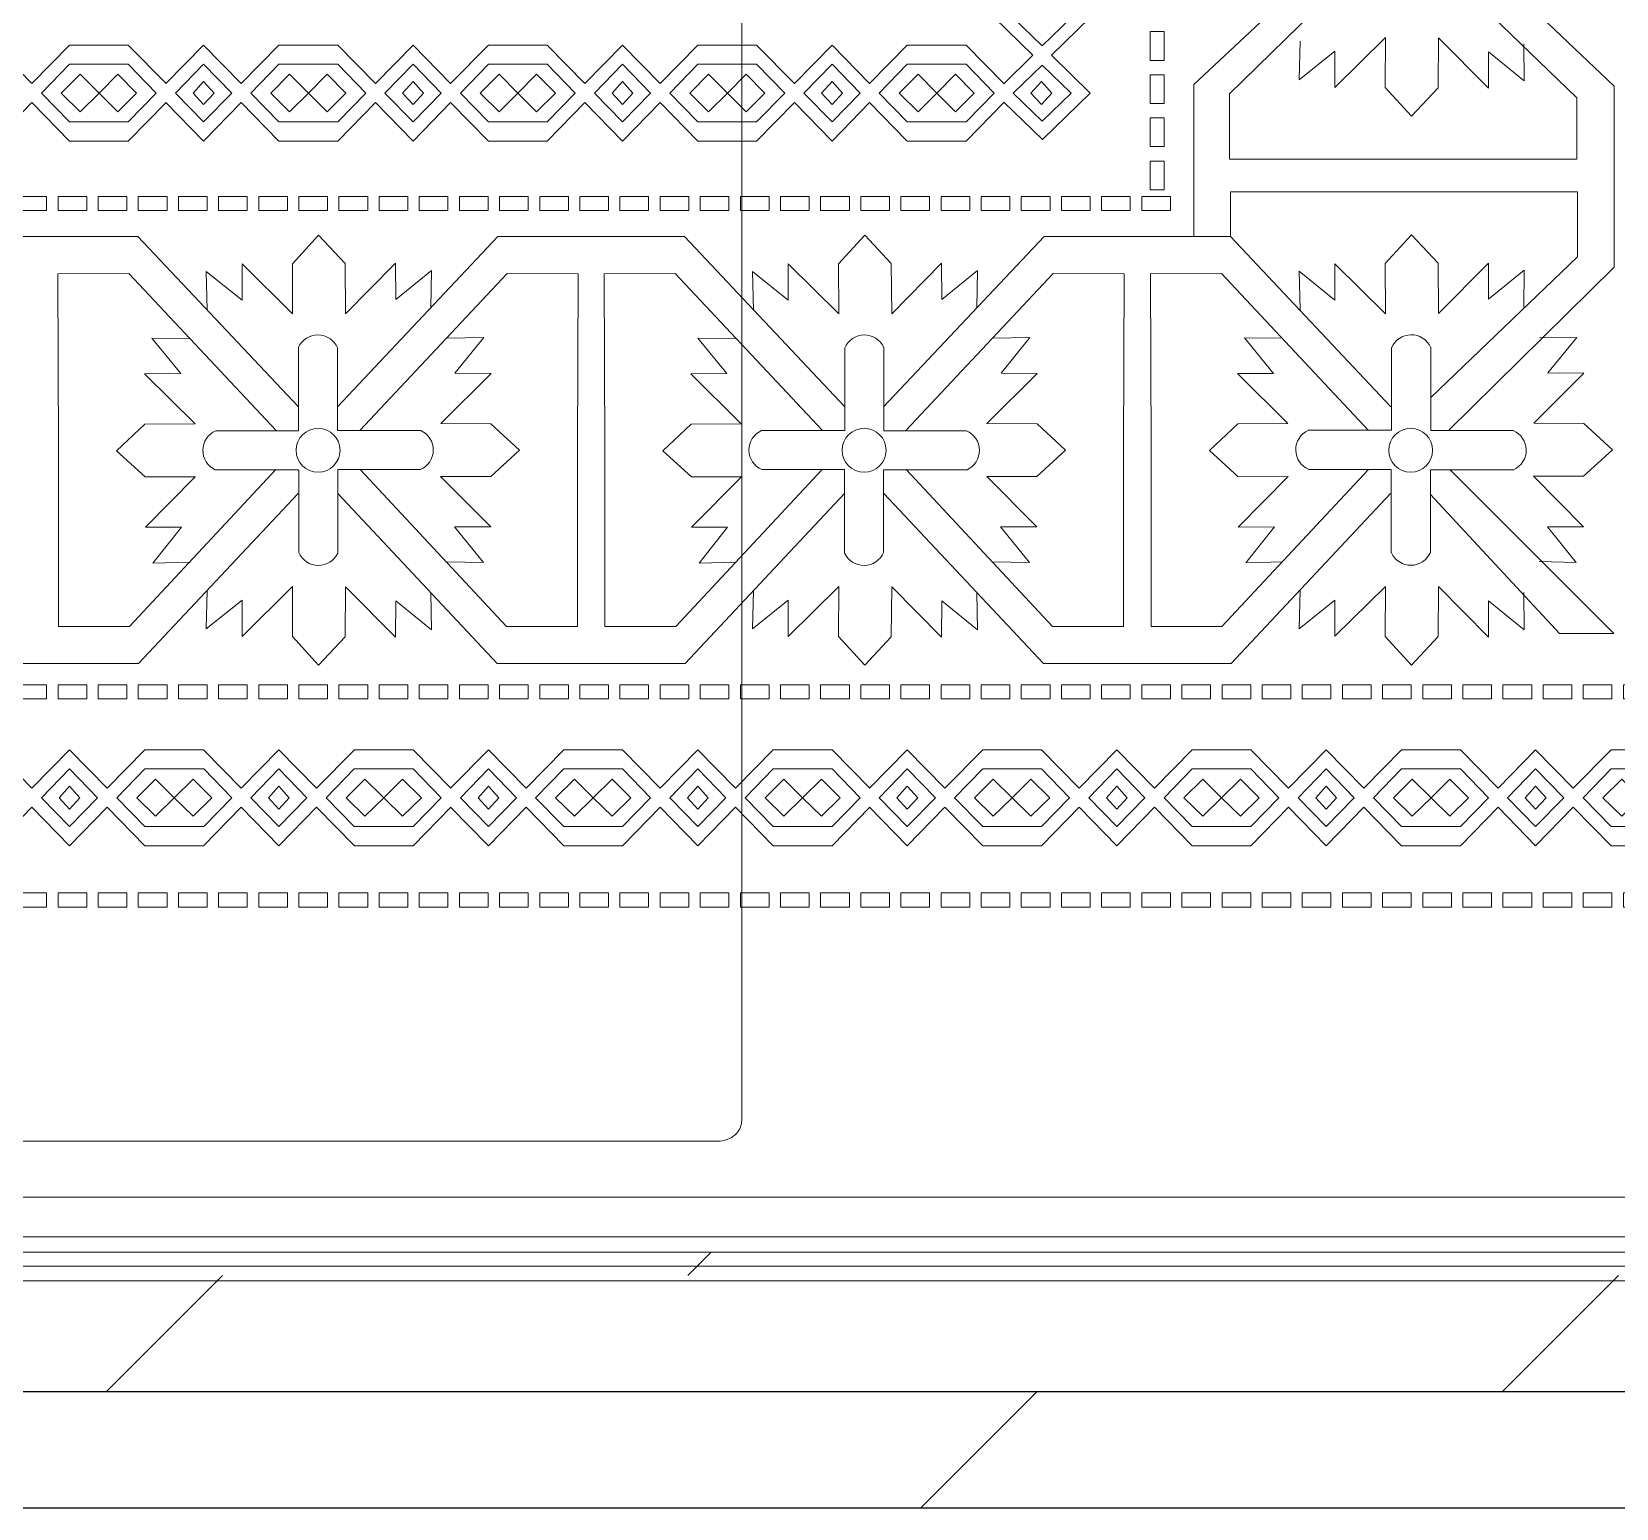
# Model space of a CAD drawing. Header units: inches. Extents: x -813 to 82, y -70 to 268.
# Drawn here: x -62.97 to -28.92, y 25.54 to 57.26 of the extents above; entities that cross this region are included whole.
import ezdxf

# ---------------------------------------------------------------- set-up
doc = ezdxf.new("R2010")
doc.units = ezdxf.units.IN
doc.header["$MEASUREMENT"] = 0
for name, color, linetype, lineweight, true_color in [('Blue', 7, 'Continuous', 0, 0x1081b2), ('Brown', 7, 'Continuous', 0, 0x653e10), ('Cream', 7, 'Continuous', 0, 0xbdbc8f), ('Golden', 7, 'Continuous', 0, 0xefe861), ('Lines', 1, 'Continuous', 5, 0xff0000), ('Orange', 7, 'Continuous', 0, 0xffad5c), ('Sky Blue', 7, 'Continuous', 0, 0x7dc1de)]:
    doc.layers.add(name, color=color, linetype=linetype, lineweight=lineweight, true_color=true_color)
doc.layers.add('Furniture', color=4, linetype='Continuous', lineweight=0)
doc.layers.add('Hatch 01_UC', color=7, linetype='Continuous')
doc.layers.add('Rugs', color=201, linetype='Continuous')

# ---------------------------------------------------------------- blocks, each defined once
blk = doc.blocks.new('*U140')
at = {"layer": 'Sky Blue'}
blk.add_lwpolyline([(19.5, 4.8), (19.5, -4.8), (0, -4.8), (0, 4.8), (19.5, 4.8)], dxfattribs=at)
blk = doc.blocks.new('*U141')
at = {"layer": 'Golden', "color": 0, "linetype": 'ByBlock', "lineweight": -2, "transparency": 16777216, "rotation": 90}
for p in [(54814450658.27963, 30362875197.20167), (54814450658.27963, 30362875169.94481), (54814450658.27963, 30362875142.68794), (54814450658.27963, 30362875115.43108), (54814450658.27963, 30362875088.17421), (54814450658.27963, 30362875060.91735), (54814450658.27963, 30362875033.66049), (54814450658.27963, 30362875006.40363), (54814450658.27963, 30362874979.14676), (54814450658.27963, 30362874951.8899), (54814450658.27963, 30362874924.63304), (54814450658.27963, 30362874897.37617), (54814450658.27963, 30362874870.11931), (54814450658.27963, 30362874842.86245), (54814450658.27963, 30362874815.60558), (54814450658.27963, 30362874788.34872), (54814450658.27963, 30362874761.09186), (54814450658.27963, 30362874733.835), (54814450658.27963, 30362874706.57813), (54814450658.27963, 30362874679.32127), (54814450658.27963, 30362874652.0644), (54814450658.27963, 30362874624.80754), (54814450658.27963, 30362874597.55068), (54814450658.27963, 30362874570.29382), (54814450658.27963, 30362874543.03695), (54814450658.27963, 30362874515.78009), (54814450658.27963, 30362874488.52323), (54814450658.27963, 30362874461.26636), (54814450658.27963, 30362874434.0095), (54814450658.27963, 30362874406.75264), (54814450658.27963, 30362874379.49577), (54814450658.27963, 30362874352.23891), (54814450658.27963, 30362874324.98205), (54814450658.27963, 30362874297.72519), (54814450658.27963, 30362874270.46832), (54814450658.27963, 30362874243.21146), (54814450658.27963, 30362874215.95459), (54814450658.27963, 30362874188.69773), (54814450658.27963, 30362874161.44087)]:
    blk.add_blockref('*U140', p, dxfattribs=at)
blk = doc.blocks.new('*U183')
at = {"layer": 'Sky Blue'}
blk.add_lwpolyline([(0, 4.8), (0, -4.8), (19.5, -4.8), (19.5, 4.8), (0, 4.8)], dxfattribs=at)
blk = doc.blocks.new('*U184')
at = {"layer": 'Golden', "color": 0, "linetype": 'ByBlock', "lineweight": -2, "transparency": 16777216}
for p in [(54814450667.61327, 30362875207.6689), (54814450696.89957, 30362875207.6689), (54814450726.18586, 30362875207.6689), (54814450755.47215, 30362875207.6689), (54814450784.75845, 30362875207.6689), (54814450814.04474, 30362875207.6689), (54814450843.33103, 30362875207.6689), (54814450872.61732, 30362875207.6689), (54814450901.90362, 30362875207.6689), (54814450931.18991, 30362875207.6689), (54814450960.4762, 30362875207.6689), (54814450989.7625, 30362875207.6689), (54814451019.04879, 30362875207.6689), (54814451048.33508, 30362875207.6689), (54814451077.62138, 30362875207.6689), (54814451106.90767, 30362875207.6689), (54814451136.19396, 30362875207.6689), (54814451165.48026, 30362875207.6689), (54814451194.76655, 30362875207.6689), (54814451224.05284, 30362875207.6689), (54814451253.33913, 30362875207.6689)]:
    blk.add_blockref('*U183', p, dxfattribs=at)
blk = doc.blocks.new('*U134')
at = {"layer": 'Sky Blue'}
blk.add_lwpolyline([(19.5, 4.8), (19.5, -4.8), (0, -4.8), (0, 4.8), (19.5, 4.8)], dxfattribs=at)
blk = doc.blocks.new('*U135')
at = {"layer": 'Golden', "color": 0, "linetype": 'ByBlock', "lineweight": -2, "transparency": 16777216, "rotation": 90}
for p in [(54814450326.7437, 30362875524.28402), (54814450326.7437, 30362875497.02716), (54814450326.7437, 30362875469.7703), (54814450326.7437, 30362875442.51344), (54814450326.7437, 30362875415.25657), (54814450326.7437, 30362875387.99971), (54814450326.7437, 30362875360.74285), (54814450326.7437, 30362875333.48598), (54814450326.7437, 30362875306.22912), (54814450326.7437, 30362875278.97226), (54814450326.7437, 30362875251.71539), (54814450326.7437, 30362875224.45853), (54814450326.7437, 30362875197.20167), (54814450326.7437, 30362875169.94481), (54814450326.7437, 30362875142.68794), (54814450326.7437, 30362875115.43108), (54814450326.7437, 30362875088.17421), (54814450326.7437, 30362875060.91735), (54814450326.7437, 30362875033.66049), (54814450326.7437, 30362875006.40363), (54814450326.7437, 30362874979.14676), (54814450326.7437, 30362874951.8899), (54814450326.7437, 30362874924.63304), (54814450326.7437, 30362874897.37617), (54814450326.7437, 30362874870.11931), (54814450326.7437, 30362874842.86245), (54814450326.7437, 30362874815.60558), (54814450326.7437, 30362874788.34872), (54814450326.7437, 30362874761.09186), (54814450326.7437, 30362874733.835), (54814450326.7437, 30362874706.57813), (54814450326.7437, 30362874679.32127), (54814450326.7437, 30362874652.0644), (54814450326.7437, 30362874624.80754), (54814450326.7437, 30362874597.55068), (54814450326.7437, 30362874570.29382), (54814450326.7437, 30362874543.03695), (54814450326.7437, 30362874515.78009), (54814450326.7437, 30362874488.52323), (54814450326.7437, 30362874461.26636), (54814450326.7437, 30362874434.0095), (54814450326.7437, 30362874406.75264), (54814450326.7437, 30362874379.49577), (54814450326.7437, 30362874352.23891), (54814450326.7437, 30362874324.98205), (54814450326.7437, 30362874297.72519), (54814450326.7437, 30362874270.46832), (54814450326.7437, 30362874243.21146), (54814450326.7437, 30362874215.95459), (54814450326.7437, 30362874188.69773), (54814450326.7437, 30362874161.44087)]:
    blk.add_blockref('*U134', p, dxfattribs=at)
blk = doc.blocks.new('*U144')
at = {"layer": 'Sky Blue'}
blk.add_lwpolyline([(19.5, 4.8), (19.5, -4.8), (0, -4.8), (0, 4.8), (19.5, 4.8)], dxfattribs=at)
blk = doc.blocks.new('*U145')
at = {"layer": 'Golden', "color": 0, "linetype": 'ByBlock', "lineweight": -2, "transparency": 16777216, "rotation": 90}
for p in [(54814450185.48431, 30362875660.56834), (54814450185.48431, 30362875633.31148), (54814450185.48431, 30362875606.05462), (54814450185.48431, 30362875578.79775), (54814450185.48431, 30362875551.54089), (54814450185.48431, 30362875524.28402), (54814450185.48431, 30362875497.02716), (54814450185.48431, 30362875469.7703), (54814450185.48431, 30362875442.51344), (54814450185.48431, 30362875415.25657), (54814450185.48431, 30362875387.99971), (54814450185.48431, 30362875360.74285), (54814450185.48431, 30362875333.48598), (54814450185.48431, 30362875306.22912), (54814450185.48431, 30362875278.97226), (54814450185.48431, 30362875251.71539), (54814450185.48431, 30362875224.45853), (54814450185.48431, 30362875197.20167), (54814450185.48431, 30362875169.94481), (54814450185.48431, 30362875142.68794), (54814450185.48431, 30362875115.43108), (54814450185.48431, 30362875088.17421), (54814450185.48431, 30362875060.91735), (54814450185.48431, 30362875033.66049), (54814450185.48431, 30362875006.40363), (54814450185.48431, 30362874979.14676), (54814450185.48431, 30362874951.8899), (54814450185.48431, 30362874924.63304), (54814450185.48431, 30362874897.37617), (54814450185.48431, 30362874870.11931), (54814450185.48431, 30362874842.86245), (54814450185.48431, 30362874815.60558), (54814450185.48431, 30362874788.34872), (54814450185.48431, 30362874761.09186), (54814450185.48431, 30362874733.835), (54814450185.48431, 30362874706.57813), (54814450185.48431, 30362874679.32127), (54814450185.48431, 30362874652.0644), (54814450185.48431, 30362874624.80754), (54814450185.48431, 30362874597.55068), (54814450185.48431, 30362874570.29382), (54814450185.48431, 30362874543.03695), (54814450185.48431, 30362874515.78009), (54814450185.48431, 30362874488.52323), (54814450185.48431, 30362874461.26636), (54814450185.48431, 30362874434.0095), (54814450185.48431, 30362874406.75264), (54814450185.48431, 30362874379.49577), (54814450185.48431, 30362874352.23891), (54814450185.48431, 30362874324.98205), (54814450185.48431, 30362874297.72519), (54814450185.48431, 30362874270.46832), (54814450185.48431, 30362874243.21146), (54814450185.48431, 30362874215.95459), (54814450185.48431, 30362874188.69773), (54814450185.48431, 30362874161.44087)]:
    blk.add_blockref('*U144', p, dxfattribs=at)
blk = doc.blocks.new('Carpet 3')
at = {"layer": 'Blue'}
for points in [[(-799.3, 1391.2), (-799.3, 1334.5), (-855.4, 1334.5)], [(-772.7, 1390.8), (-772.7, 1334.7), (-716, 1334.7)], [(-855.7, 1307.9), (-799, 1307.9), (-799, 1251.8)], [(-772.5, 1251.5), (-772.5, 1308.1), (-716.4, 1308.1)], [(-799, 1019.9), (-799, 963.9)], [(-772.5, 1020.3), (-772.5, 963.6)], [(-855.7, 963.9), (-799, 963.9)], [(-716.4, 963.6), (-772.5, 963.6)], [(-855.4, 937.3), (-799.3, 937.3)], [(-799.3, 880.6), (-799.3, 937.3)], [(-772.7, 881), (-772.7, 937.1)], [(-716, 937.1), (-772.7, 937.1)], [(-798.9, 648.6), (-798.9, 592.5)], [(-772.3, 649), (-772.3, 592.3)], [(-855.6, 592.5), (-798.9, 592.5)], [(-716.2, 592.3), (-772.3, 592.3)], [(-855.2, 566), (-799.1, 566)], [(-799.1, 509.3), (-799.1, 566)], [(-772.6, 509.7), (-772.6, 565.7)], [(-715.9, 565.7), (-772.6, 565.7)]]:
    blk.add_lwpolyline(points, dxfattribs=at)
for centre, start, end in [((-786, 1385.1), 23.2585, 155.2859), ((-849.6, 1321.1), 113.2584, 245.2859), ((-722.1, 1321.5), 293.2584, 65.2859), ((-785.7, 1257.6), 203.2585, 335.2859), ((-785.7, 1014.2), 24.7141, 156.7415), ((-849.6, 950.6), 114.7141, 246.7416), ((-722.1, 950.3), 294.7141, 66.7416), ((-786, 886.7), 204.7141, 336.7415), ((-785.6, 642.9), 24.7141, 156.7415), ((-849.5, 579.3), 114.7141, 246.7416), ((-722, 579), 294.7141, 66.7416), ((-785.9, 515.4), 204.7141, 336.7415)]:
    blk.add_arc(centre, 14.5, start, end, dxfattribs=at)
at = {"layer": 'Brown'}
for p, q in [((-1339.7, 11.8), (-1339.7, 3589.3)), ((-1330.3, 21.3), (-1330.3, 3577.2)), ((-1319.8, 30.4), (-1319.8, 3570.2)), ((-1293, 54.2), (-1293, 3544.2))]:
    blk.add_line(p, q, dxfattribs=at)
for points in [[(-1021.8, 1483.1), (-1029.6, 1490.2), (-1021.8, 1497.2), (-1014, 1490.2)], [(-530.7, 1457.4), (-543.4, 1470.1), (-530.7, 1482.9), (-543.4, 1495.7), (-556.1, 1482.9), (-543.4, 1470.1), (-556.1, 1457.4), (-543.4, 1444.6)], [(-1009.1, 1406.2), (-1021.8, 1419), (-1009.1, 1431.7), (-1021.8, 1444.5), (-1034.4, 1431.7), (-1021.8, 1419), (-1034.4, 1406.2), (-1021.8, 1393.5)], [(-543.4, 1392), (-551.2, 1399.1), (-543.4, 1406.1), (-535.6, 1399.1)], [(-1021.8, 1340.9), (-1029.6, 1347.9), (-1021.8, 1355), (-1014, 1347.9)], [(-530.7, 1315.1), (-543.4, 1327.9), (-530.7, 1340.7), (-543.4, 1353.4), (-556.1, 1340.7), (-543.4, 1327.9), (-556.1, 1315.1), (-543.4, 1302.4)], [(-1009.1, 1264), (-1021.8, 1276.7), (-1009.1, 1289.5), (-1021.8, 1302.3), (-1034.4, 1289.5), (-1021.8, 1276.7), (-1034.4, 1264), (-1021.8, 1251.2)], [(-543.4, 1249.8), (-551.2, 1256.8), (-543.4, 1263.9), (-535.6, 1256.8)], [(-1021.8, 1198.6), (-1029.6, 1205.7), (-1021.8, 1212.7), (-1014, 1205.7)], [(-530.7, 1172.9), (-543.4, 1185.7), (-530.7, 1198.4), (-543.4, 1211.2), (-556.1, 1198.4), (-543.4, 1185.7), (-556.1, 1172.9), (-543.4, 1160.1)], [(-1009.1, 1121.7), (-1021.8, 1134.5), (-1009.1, 1147.3), (-1021.8, 1160), (-1034.4, 1147.3), (-1021.8, 1134.5), (-1034.4, 1121.7), (-1021.8, 1109)], [(-543.4, 1107.5), (-551.2, 1114.6), (-543.4, 1121.6), (-535.6, 1114.6)], [(-1021.8, 1056.4), (-1029.6, 1063.4), (-1021.8, 1070.5), (-1014, 1063.4)], [(-530.7, 1030.7), (-543.4, 1043.4), (-530.7, 1056.2), (-543.4, 1068.9), (-556.1, 1056.2), (-543.4, 1043.4), (-556.1, 1030.7), (-543.4, 1017.9)], [(-1009.1, 979.5), (-1021.8, 992.3), (-1009.1, 1005), (-1021.8, 1017.8), (-1034.4, 1005), (-1021.8, 992.3), (-1034.4, 979.5), (-1021.8, 966.7)], [(-543.4, 965.3), (-551.2, 972.3), (-543.4, 979.4), (-535.6, 972.3)], [(-1021.8, 914.1), (-1029.6, 921.2), (-1021.8, 928.2), (-1014, 921.2)], [(-530.7, 888.4), (-543.4, 901.2), (-530.7, 913.9), (-543.4, 926.7), (-556.1, 913.9), (-543.4, 901.2), (-556.1, 888.4), (-543.4, 875.7)], [(-1009.1, 837.2), (-1021.8, 850), (-1009.1, 862.8), (-1021.8, 875.5), (-1034.4, 862.8), (-1021.8, 850), (-1034.4, 837.2), (-1021.8, 824.5)], [(-543.4, 823.1), (-551.2, 830.1), (-543.4, 837.2), (-535.6, 830.1)], [(-1021.8, 771.9), (-1029.6, 778.9), (-1021.8, 786), (-1014, 778.9)], [(-1009.1, 695), (-1021.8, 707.8), (-1009.1, 720.5), (-1021.8, 733.3), (-1034.4, 720.5), (-1021.8, 707.8), (-1034.4, 695), (-1021.8, 682.2)], [(-1021.8, 629.7), (-1029.6, 636.7), (-1021.8, 643.7), (-1014, 636.7)], [(-1009.1, 552.8), (-1021.8, 565.5), (-1009.1, 578.3), (-1021.8, 591), (-1034.4, 578.3), (-1021.8, 565.5), (-1034.4, 552.8), (-1021.8, 540)], [(-1021.8, 487.4), (-1029.6, 494.5), (-1021.8, 501.5), (-1014, 494.5)], [(-1009.1, 410.5), (-1021.8, 423.3), (-1009.1, 436), (-1021.8, 448.8), (-1034.4, 436), (-1021.8, 423.3), (-1034.4, 410.5), (-1021.8, 397.8)]]:
    blk.add_lwpolyline(points, close=True, dxfattribs=at)
at = {"layer": 'Cream'}
for points in [[(-1002.2, 1490.2), (-1021.8, 1509.2), (-1041.4, 1490.2), (-1021.8, 1471.1)], [(-523.8, 1450.2), (-523.8, 1490.2), (-543.4, 1509.2), (-563, 1490.2), (-563, 1450.2), (-543.4, 1431.2)], [(-1002.2, 1399), (-1002.2, 1439), (-1021.8, 1458), (-1041.4, 1439), (-1041.4, 1399), (-1021.8, 1380)], [(-523.8, 1399.1), (-543.4, 1418.1), (-563, 1399.1), (-543.4, 1380)], [(-1002.2, 1347.9), (-1021.8, 1366.9), (-1041.4, 1347.9), (-1021.8, 1328.9)], [(-523.8, 1308), (-523.8, 1347.9), (-543.4, 1367), (-563, 1347.9), (-563, 1308), (-543.4, 1288.9)], [(-1002.2, 1256.8), (-1002.2, 1296.8), (-1021.8, 1315.8), (-1041.4, 1296.8), (-1041.4, 1256.8), (-1021.8, 1237.8)], [(-523.8, 1256.8), (-543.4, 1275.9), (-563, 1256.8), (-543.4, 1237.8)], [(-1002.2, 1205.7), (-1021.8, 1224.7), (-1041.4, 1205.7), (-1021.8, 1186.6)], [(-523.8, 1165.7), (-523.8, 1205.7), (-543.4, 1224.7), (-563, 1205.7), (-563, 1165.7), (-543.4, 1146.7)], [(-1002.2, 1114.6), (-1002.2, 1154.5), (-1021.8, 1173.6), (-1041.4, 1154.5), (-1041.4, 1114.6), (-1021.8, 1095.5)], [(-523.8, 1114.6), (-543.4, 1133.6), (-563, 1114.6), (-543.4, 1095.6)], [(-1002.2, 1063.4), (-1021.8, 1082.5), (-1041.4, 1063.4), (-1021.8, 1044.4)], [(-523.8, 1023.5), (-523.8, 1063.4), (-543.4, 1082.5), (-563, 1063.4), (-563, 1023.5), (-543.4, 1004.4)], [(-1002.2, 972.3), (-1002.2, 1012.3), (-1021.8, 1031.3), (-1041.4, 1012.3), (-1041.4, 972.3), (-1021.8, 953.3)], [(-523.8, 972.3), (-543.4, 991.4), (-563, 972.3), (-543.4, 953.3)], [(-1002.2, 921.2), (-1021.8, 940.2), (-1041.4, 921.2), (-1021.8, 902.1)], [(-523.8, 881.2), (-523.8, 921.2), (-543.4, 940.2), (-563, 921.2), (-563, 881.2), (-543.4, 862.2)], [(-1002.2, 830.1), (-1002.2, 870), (-1021.8, 889.1), (-1041.4, 870), (-1041.4, 830.1), (-1021.8, 811)], [(-543.4, 810), (-524.4, 829.6), (-543.4, 849.2), (-562.4, 829.6)], [(-492.3, 810), (-452.3, 810), (-433.3, 829.6), (-452.3, 849.2), (-492.3, 849.2), (-511.3, 829.6)], [(-1002.2, 778.9), (-1021.8, 798), (-1041.4, 778.9), (-1021.8, 759.9)], [(-1002.2, 687.8), (-1002.2, 727.8), (-1021.8, 746.8), (-1041.4, 727.8), (-1041.4, 687.8), (-1021.8, 668.8)], [(-1002.2, 636.7), (-1021.8, 655.7), (-1041.4, 636.7), (-1021.8, 617.7)], [(-1002.2, 545.6), (-1002.2, 585.5), (-1021.8, 604.6), (-1041.4, 585.5), (-1041.4, 545.6), (-1021.8, 526.6)], [(-1002.2, 494.5), (-1021.8, 513.5), (-1041.4, 494.5), (-1021.8, 475.4)], [(-1002.2, 403.3), (-1002.2, 443.3), (-1021.8, 462.3), (-1041.4, 443.3), (-1041.4, 403.3), (-1021.8, 384.3)]]:
    blk.add_lwpolyline(points, close=True, dxfattribs=at)
for centre in [(-785.9, 1321.3), (-785.9, 950.5), (-785.9, 579.4)]:
    blk.add_circle(centre, 14.9, dxfattribs=at)
at = {"layer": 'Golden'}
blk.add_line((-1349.8, 0), (-1349.8, 3600.4), dxfattribs=at)
at = {"layer": 'Lines'}
for points in [[(-1028.2, 1515.7), (-1054.4, 1541.3), (-1054.4, 1581.2)], [(-1015.4, 1515.7), (-989.2, 1541.3), (-989.2, 1581.2)], [(-549.8, 1515.7), (-576, 1541.3), (-549.8, 1566.9)], [(-537, 1515.7), (-510.8, 1541.3), (-537, 1566.9)], [(-1028.2, 1464.6), (-1054.4, 1490.2), (-1028.2, 1515.7)], [(-1015.4, 1464.6), (-989.2, 1490.2), (-1015.4, 1515.7)], [(-576, 1490.2), (-549.8, 1515.7)], [(-510.8, 1490.2), (-537, 1515.7)], [(-549.8, 1424.6), (-576, 1450.2), (-576, 1490.2)], [(-537, 1424.6), (-510.8, 1450.2), (-510.8, 1490.2)], [(-1054.4, 1439), (-1028.2, 1464.6)], [(-989.2, 1439), (-1015.4, 1464.6)], [(-861.8, 1408.2), (-862.5, 1433.5), (-838.2, 1414), (-838.2, 1438.6), (-803.9, 1404.7), (-804, 1438.7), (-786.2, 1458.2), (-768.2, 1438.9), (-767.9, 1404.9), (-734, 1439.1), (-733.8, 1414.6), (-709.7, 1434.3), (-710, 1408.9)], [(-1028.2, 1373.5), (-1054.4, 1399.1), (-1054.4, 1439)], [(-1015.4, 1373.5), (-989.2, 1399.1), (-989.2, 1439)], [(-549.8, 1373.5), (-576, 1399.1), (-549.8, 1424.7)], [(-537, 1373.5), (-510.8, 1399.1), (-537, 1424.7)], [(-881, 1396.6), (-907.2, 1397.3), (-887.7, 1372.9), (-912.3, 1373), (-878.4, 1338.7), (-912.4, 1338.8), (-931.9, 1321), (-912.6, 1302.9), (-878.6, 1302.7), (-912.8, 1268.7), (-888.2, 1268.6), (-907.9, 1244.4), (-882.6, 1244.8)], [(-690.8, 1396.6), (-664.5, 1397.3), (-684, 1372.9), (-659.4, 1373), (-693.3, 1338.7), (-659.3, 1338.8), (-639.8, 1321), (-659.2, 1302.9), (-693.2, 1302.7), (-658.9, 1268.7), (-683.5, 1268.6), (-663.8, 1244.4), (-689.1, 1244.8)], [(-1028.2, 1322.3), (-1054.4, 1347.9), (-1028.2, 1373.5)], [(-1015.4, 1322.3), (-989.2, 1347.9), (-1015.4, 1373.5)], [(-576, 1347.9), (-549.8, 1373.5)], [(-510.8, 1347.9), (-537, 1373.5)], [(-549.8, 1282.4), (-576, 1308), (-576, 1347.9)], [(-537, 1282.4), (-510.8, 1308), (-510.8, 1347.9)], [(-1054.4, 1296.7), (-1028.2, 1322.3)], [(-989.2, 1296.7), (-1015.4, 1322.3)], [(-1028.2, 1231.2), (-1054.4, 1256.8), (-1054.4, 1296.7)], [(-1015.4, 1231.2), (-989.2, 1256.8), (-989.2, 1296.7)], [(-549.8, 1231.3), (-576, 1256.8), (-549.8, 1282.4)], [(-537, 1231.3), (-510.8, 1256.8), (-537, 1282.4)], [(-861.6, 1234.4), (-862.2, 1209.1), (-837.9, 1228.7), (-837.9, 1204.1), (-803.7, 1238.1), (-803.7, 1204.1), (-785.9, 1184.6), (-767.9, 1204), (-767.7, 1238), (-733.7, 1203.8), (-733.6, 1228.4), (-709.4, 1208.8), (-709.8, 1234.1)], [(-1028.2, 1180.1), (-1054.4, 1205.7), (-1028.2, 1231.3)], [(-1015.4, 1180.1), (-989.2, 1205.7), (-1015.4, 1231.3)], [(-576, 1205.7), (-549.8, 1231.3)], [(-510.8, 1205.7), (-537, 1231.3)], [(-549.8, 1140.2), (-576, 1165.7), (-576, 1205.7)], [(-537, 1140.2), (-510.8, 1165.7), (-510.8, 1205.7)], [(-1054.4, 1154.5), (-1028.2, 1180.1)], [(-989.2, 1154.5), (-1015.4, 1180.1)], [(-1028.2, 1089), (-1054.4, 1114.6), (-1054.4, 1154.5)], [(-1015.4, 1089), (-989.2, 1114.6), (-989.2, 1154.5)], [(-549.8, 1089), (-576, 1114.6), (-549.8, 1140.2)], [(-537, 1089), (-510.8, 1114.6), (-537, 1140.2)], [(-1028.2, 1037.8), (-1054.4, 1063.4), (-1028.2, 1089)], [(-1015.4, 1037.8), (-989.2, 1063.4), (-1015.4, 1089)], [(-861.8, 1037.4), (-862.5, 1062.6), (-838.2, 1043.2), (-838.2, 1067.7), (-803.9, 1033.8), (-804, 1067.8), (-786.2, 1087.3), (-768.2, 1068), (-767.9, 1034), (-734, 1068.3), (-733.8, 1043.7), (-709.7, 1063.4), (-710, 1038)], [(-576, 1063.4), (-549.8, 1089)], [(-510.8, 1063.4), (-537, 1089)], [(-549.8, 997.9), (-576, 1023.5), (-576, 1063.4)], [(-537, 997.9), (-510.8, 1023.5), (-510.8, 1063.4)], [(-1054.4, 1012.3), (-1028.2, 1037.8)], [(-989.2, 1012.3), (-1015.4, 1037.8)], [(-881, 1025.7), (-907.2, 1026.4), (-887.7, 1002.1), (-912.3, 1002.1), (-878.4, 967.8), (-912.4, 967.9), (-931.9, 950.1), (-912.6, 932.1), (-878.6, 931.8), (-912.8, 897.9), (-888.2, 897.7), (-907.9, 873.6), (-882.6, 873.9)], [(-690.8, 1025.7), (-664.5, 1026.4), (-684, 1002.1), (-659.4, 1002.1), (-693.3, 967.8), (-659.3, 967.9), (-639.8, 950.1), (-659.2, 932.1), (-693.2, 931.8), (-658.9, 897.9), (-683.5, 897.7), (-663.8, 873.6), (-689.1, 873.9)], [(-1028.2, 946.7), (-1054.4, 972.3), (-1054.4, 1012.3)], [(-1015.4, 946.7), (-989.2, 972.3), (-989.2, 1012.3)], [(-549.8, 946.8), (-576, 972.3), (-549.8, 997.9)], [(-537, 946.8), (-510.8, 972.3), (-537, 997.9)], [(-1028.2, 895.6), (-1054.4, 921.2), (-1028.2, 946.8)], [(-1015.4, 895.6), (-989.2, 921.2), (-1015.4, 946.8)], [(-576, 921.2), (-549.8, 946.8)], [(-510.8, 921.2), (-537, 946.8)], [(-549.8, 855.7), (-576, 881.3), (-576, 921.2)], [(-537, 855.7), (-510.8, 881.3), (-510.8, 921.2)], [(-1054.4, 870), (-1028.2, 895.6)], [(-989.2, 870), (-1015.4, 895.6)], [(-1028.2, 804.5), (-1054.4, 830.1), (-1054.4, 870)], [(-1015.4, 804.5), (-989.2, 830.1), (-989.2, 870)], [(-861.6, 863.5), (-862.2, 838.3), (-837.9, 857.8), (-837.9, 833.2), (-803.7, 867.2), (-803.7, 833.2), (-785.9, 813.7), (-767.9, 833.1), (-767.7, 867.1), (-733.7, 833), (-733.6, 857.5), (-709.4, 837.9), (-709.8, 863.2)], [(-543.4, 862.2), (-543.4, 862.2)], [(-517.8, 836), (-492.2, 862.2), (-452.3, 862.2)], [(-575, 829.3), (-549.6, 855.7)], [(-537.1, 855.7), (-517.8, 836)], [(-575, 829.3), (-543.4, 797), (-517.8, 823.2)], [(-517.8, 823.2), (-492.2, 797), (-452.3, 797)], [(-1028.2, 753.4), (-1054.4, 778.9), (-1028.2, 804.5)], [(-1015.4, 753.4), (-989.2, 778.9), (-1015.4, 804.5)], [(-1054.4, 727.8), (-1028.2, 753.4)], [(-989.2, 727.8), (-1015.4, 753.4)], [(-1028.2, 662.3), (-1054.4, 687.8), (-1054.4, 727.8)], [(-1015.4, 662.3), (-989.2, 687.8), (-989.2, 727.8)], [(-861.7, 666.1), (-862.3, 691.3), (-838, 671.9), (-838.1, 696.4), (-803.8, 662.5), (-803.9, 696.5), (-786.1, 716), (-768, 696.7), (-767.8, 662.7), (-733.8, 696.9), (-733.7, 672.4), (-709.5, 692.1), (-709.8, 666.7)], [(-1028.2, 611.1), (-1054.4, 636.7), (-1028.2, 662.3)], [(-1015.4, 611.1), (-989.2, 636.7), (-1015.4, 662.3)], [(-880.8, 654.4), (-907.1, 655.1), (-887.6, 630.8), (-912.2, 630.8), (-878.3, 596.5), (-912.3, 596.6), (-931.8, 578.8), (-912.4, 560.8), (-878.4, 560.5), (-912.7, 526.6), (-888.1, 526.4), (-907.8, 502.3), (-882.5, 502.6)], [(-690.6, 654.4), (-664.4, 655.1), (-683.9, 630.8), (-659.3, 630.8), (-693.2, 596.5), (-659.2, 596.6), (-639.7, 578.8), (-659, 560.8), (-693, 560.5), (-658.8, 526.6), (-683.4, 526.4), (-663.7, 502.3), (-689, 502.6)], [(-508.2, 654.4), (-534.5, 655.1), (-515, 630.8), (-539.6, 630.8), (-505.7, 596.5), (-539.7, 596.6), (-559.2, 578.8), (-539.8, 560.8), (-505.9, 560.5), (-540.1, 526.6), (-515.5, 526.4), (-535.2, 502.3), (-509.9, 502.6)], [(-1054.4, 585.5), (-1028.2, 611.1)], [(-989.2, 585.5), (-1015.4, 611.1)], [(-1028.2, 520), (-1054.4, 545.6), (-1054.4, 585.5)], [(-1015.4, 520), (-989.2, 545.6), (-989.2, 585.5)], [(-1028.2, 468.9), (-1054.4, 494.5), (-1028.2, 520)], [(-1015.4, 468.9), (-989.2, 494.5), (-1015.4, 520)], [(-861.5, 492.2), (-862.1, 467), (-837.8, 486.5), (-837.8, 461.9), (-803.6, 495.9), (-803.6, 461.9), (-785.7, 442.4), (-767.8, 461.8), (-767.6, 495.8), (-733.6, 461.7), (-733.4, 486.2), (-709.3, 466.6), (-709.6, 491.9)], [(-1054.4, 443.3), (-1028.2, 468.9)], [(-989.2, 443.3), (-1015.4, 468.9)], [(-1028.2, 377.8), (-1054.4, 403.4), (-1054.4, 443.3)], [(-1015.4, 377.8), (-989.2, 403.4), (-989.2, 443.3)]]:
    blk.add_lwpolyline(points, dxfattribs=at)
at = {"layer": 'Orange'}
for p, q in [((-640.8, 726.6), (-537.7, 726.6)), ((-537.7, 726.6), (-426.5, 608.6)), ((-640.8, 701.7), (-610.4, 701.7)), ((-610.4, 701.7), (-610.4, 466)), ((-588.2, 466.5), (-588.2, 702.3)), ((-588.2, 702.3), (-544, 702.3)), ((-544, 702.3), (-436.2, 592.3)), ((-910.3, 478.3), (-815.9, 566)), ((-654.5, 466), (-750, 565.7)), ((-450.7, 566), (-546.7, 466.5)), ((-799.1, 552.6), (-910.3, 441.4)), ((-772.6, 553.7), (-661.6, 441.2)), ((-538.8, 441.2), (-426.3, 559.1)), ((-910.3, 441.4), (-910.3, 478.3)), ((-610.4, 466), (-654.5, 466)), ((-546.7, 466.5), (-588.2, 466.5)), ((-661.6, 441.2), (-538.8, 441.2))]:
    blk.add_line(p, q, dxfattribs=at)
for points in [[(-930.7, 1443.2), (-930.7, 1570.8)], [(-640.8, 1570.3), (-640.8, 1506.5)], [(-640.8, 1443.7), (-640.8, 1507.5)], [(-785.9, 1497.7), (-905.6, 1497.7), (-905.6, 1449.5), (-799, 1350)], [(-785.9, 1497.7), (-666.2, 1498.1), (-666, 1449.9), (-772.5, 1349.8)], [(-930.7, 1443.2), (-815.2, 1334.9)], [(-640.8, 1443.7), (-756.4, 1334.7)], [(-930.7, 1199.7), (-815.2, 1307.9)], [(-640.8, 1199.2), (-756.4, 1308.1)], [(-905.6, 1193.4), (-799, 1292.8)], [(-666, 1193), (-772.5, 1293)], [(-930.7, 1199.7), (-930.7, 1135.9)], [(-640.8, 1199.2), (-640.8, 1135.4)], [(-785.9, 1145.2), (-905.6, 1145.2), (-905.6, 1193.4)], [(-785.9, 1145.2), (-666.2, 1144.8), (-666, 1193)], [(-930.7, 1072.1), (-930.7, 1135.9)], [(-640.8, 1072.6), (-640.8, 1136.4)], [(-785.9, 1126.6), (-905.6, 1126.6), (-905.6, 1078.4)], [(-785.9, 1126.6), (-666.2, 1127), (-666, 1078.8)], [(-905.6, 1078.4), (-799, 978.9)], [(-666, 1078.8), (-772.5, 978.7)], [(-930.7, 1072.1), (-815.2, 963.9)], [(-640.8, 1072.6), (-756.4, 963.6)], [(-930.7, 828.8), (-815.2, 937.1)], [(-640.8, 828.3), (-756.4, 937.3)], [(-905.6, 822.5), (-799, 922)], [(-666, 822.1), (-772.5, 922.2)], [(-930.7, 828.8), (-930.7, 765)], [(-785.9, 774.3), (-905.6, 774.3), (-905.6, 822.5)], [(-785.9, 774.3), (-666.2, 773.9), (-666, 822.1)], [(-640.8, 828.3), (-640.8, 764.5)], [(-930.7, 701.2), (-930.7, 765)], [(-640.8, 701.7), (-640.8, 765.5)], [(-785.9, 755.7), (-905.6, 755.7), (-905.6, 707.5)], [(-785.9, 755.7), (-666.2, 756.1), (-666, 707.9)], [(-930.7, 701.2), (-815.2, 593)], [(-905.6, 707.5), (-799, 608.1)], [(-666, 707.9), (-772.5, 607.9)], [(-640.8, 701.7), (-756.4, 592.8)]]:
    blk.add_lwpolyline(points, dxfattribs=at)
at = {"layer": 'Golden', "xscale": -1, "rotation": 180}
for name in ['*U145', '*U135', '*U141', '*U184']:
    blk.add_blockref(name, (-54814451276.7, 30362875959.2), dxfattribs=at)

msp = doc.modelspace()

# ---------------------------------------------------------------- linework, layer by layer
at = {"layer": 'Furniture', "lineweight": 5}
msp.add_lwpolyline([(-47.71101, 61.4089), (-47.71101, 33.87475), (-47.71288, 33.83625), (-47.71838, 33.79865), (-47.72737, 33.76209), (-47.73968, 33.7267), (-47.75517, 33.69262), (-47.77368, 33.65998), (-47.79506, 33.62892), (-47.81916, 33.59958), (-47.84581, 33.57209), (-47.87488, 33.54657), (-47.9062, 33.52317), (-47.93964, 33.50202), (-47.97501, 33.48325), (-48.01219, 33.46701), (-48.05102, 33.45341), (-48.09133, 33.4426), (-48.13298, 33.43471), (-48.17582, 33.42988), (-48.21969, 33.42825), (-93.65767, 33.42825)], dxfattribs=at)
at = {"layer": 'Hatch 01_UC', "color": 44, "linetype": 'Continuous', "transparency": 33554636}
for p, q in [((-48.36916, 31.04112), (-48.87002, 30.54026)), ((-58.87002, 30.54026), (-61.37002, 28.04026)), ((-28.87002, 30.54026), (-31.37002, 28.04026)), ((-13.43129, 28.04026), (-130.21609, 28.04026)), ((-41.37002, 28.04026), (-43.87002, 25.54026)), ((26.12998, 25.54026), (-130.21609, 25.54026))]:
    msp.add_line(p, q, dxfattribs=at)

# ---------------------------------------------------------------- block references
at = {"layer": 'Rugs', "xscale": 0.0316440577133752, "yscale": 0.0316440577133752, "zscale": 0.0316440577133752, "rotation": 89.99999999999999}
msp.add_blockref('Carpet 3', (-15.00294, 73.13821), dxfattribs=at)

doc.saveas('drawing.dxf')
